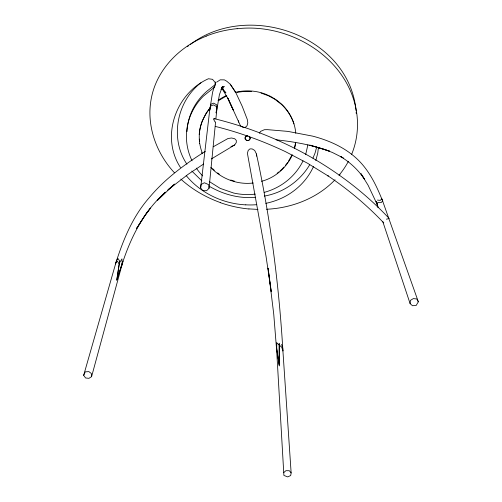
<?xml version="1.0" encoding="UTF-8"?>
<svg xmlns="http://www.w3.org/2000/svg" width="502" height="502" viewBox="0 0 502 502"><rect width="100%" height="100%" fill="white"/><g stroke="black" fill="none" stroke-linecap="round" stroke-linejoin="round"><path stroke-width="0.75" d="M279.206 343.989L279.2 365.073L276.426 346.135M279.256 343.255L279.25 365.964L276.514 348.005L276.658 342.966M410.121 303.641L410.398 300.384L413.347 298.602L416.754 298.966L418.335 301.809L416.145 305.486L412.462 305.718L410.121 303.641L382.712 221.351M209.052 188.263L208.732 184.661L204.352 182.759L201.02 184.516L200.643 187.886L202.795 190.653L206.636 190.704L209.052 188.263L215.584 121.961M215.891 118.836L216.663 111.036L219.399 94.715L222.511 86.338L221.282 88.936M200.643 187.886L209.905 108.514L210.991 104.228L213.614 103.136L216.814 104.899L216.839 109.248M318.437 147.306L317.766 153.097L315.808 160.514M215.515 81.989L215.17 84.65L207.326 90.862A60.61 57.73 -0.1 0 0 187.001 131.618M199.212 134.549C199.997 124.565 204.126 115.096 210.633 107.522M119.501 261.837L116.696 280.392L122.714 262.169L91.59 376.651L88.954 378.326L85.591 377.987L83.665 375.314L116.602 260.312L118.039 258.586L119.702 261.109L116.91 279.608L122.908 261.442L121.817 264.667M281.584 344.397L282.726 348.093L291.135 472.89L290.696 475.526L287.702 476.9L283.894 475.432L276.589 349.022M294.599 148.335L295.691 142.53M216.073 112.912L216.375 111.444M216.174 112.705L216.651 108.319M305.687 154.516L307.889 144.796M115.604 263.952L115.88 262.828C123.247 239.642 132.773 216.506 148.975 197.995C164.656 179.095 184.567 164.361 205.268 151.397M116.332 261.429L116.602 260.312M316.68 147.142L315.024 153.123L312.966 158.136M214.323 86.438L212.591 92.255L209.692 110.302L210.784 105.985L213.425 104.88L216.638 106.65L216.663 111.036M83.665 375.314L85.302 371.838L88.873 371.618L91.439 373.582L91.59 376.651M291.913 155.093L288.418 161.311M313.486 166.57C306.967 180.965 294.862 192.373 280.449 198.704A71.993 65.266 13.7 0 1 265.803 203.36M292.415 154.873C286.617 167.624 275.152 177.821 261.504 181.297M287.602 162.585L285.312 165.509M136.663 228.284L137.517 226.973M138.37 225.655L146.891 212.49L150.556 208.054L144.494 216.211L136.651 228.31M211.336 158.958L234.71 144.94L236.304 142.518L236.323 140.447L234.729 138.765L231.591 137.994L228.002 138.508L213.262 146.779M259.352 133.231L260.576 131.392L264.366 129.711L267.491 129.654L287.872 131.386L312.752 136.155C329.783 140.616 346.493 148.121 358.993 160.822C370.093 172.073 376.807 186.487 382.612 200.969L418.335 301.809M309.64 164.876C299.976 181.172 283.002 192.912 264.316 196.081M210.244 107.579L206.077 113.314L202.099 121.308A48.336 45.996 -0.1 0 0 199.476 141.363M220.974 89.588L222.511 87.505L224.262 86.608L221.376 87.856M115.88 262.828L117.324 261.096L118.993 263.644L121.955 258.906L122.224 263.964L121.126 267.215C129.874 239.197 143.101 211.838 165.478 192.122L157.258 200.511L174.652 184.077L168.201 189.599M283.843 167.16L282.369 168.81A48.336 45.996 -0.1 0 1 280.129 170.881M335.054 179.766C317.333 198.259 291.838 208.104 266.493 209.265M339.001 175.349L339.986 174.244M382.612 200.969L381.125 202.62L378.201 202.325L376.82 203.668L368.117 185.294L361.013 173.755L364.521 179.201C358.265 169.94 349.969 162.165 340.356 156.467L343.581 158.092M200.938 82.774C176.691 101.423 169.62 138.59 186.92 164.192M283.712 472.614L285.914 470.688L289.315 470.719L291.135 472.89M216.6 82.202L220.227 79.831L224.381 79.868L226.778 81.249L230.217 84.179L235.708 92.399L242.253 106.399L247.266 119.394L247.812 122.858L246.997 125.87L245.221 127.389L243.759 127.376M167.63 190.139L188.194 174.269L203.586 164.028M187.51 46.535L188.702 45.663M190.49 44.352C248.183 0.684 348.677 35.247 356.075 110.553M218.414 100.682L226.584 95.901M206.247 36.163C179.691 46.548 157.044 69.263 151.409 97.796C145.931 124.659 155.959 152.909 174.376 172.688M230.958 146.603L234.71 144.94M247.48 135.735L246.087 136.237L245.183 137.36L245.252 139.249L246.746 140.485L248.728 140.422L249.795 139.424L250.197 138.144L249.356 136.337M386.371 219.173L388.793 218.659M237.051 92.343L244.11 91.414L251.496 91.389M253.253 182.998C239.366 184.774 224.99 180.118 214.436 170.981A49.717 47.313 -0.3 0 1 210.853 167.392M255.581 197.305C239.743 198.792 223.716 194.6 210.005 186.7M237.145 28.758C290.884 22.49 350.578 59.311 357.016 115.498A111.237 93.246 17.9 0 1 351.538 154.622M247.982 135.879L246.796 135.822L245.547 136.732L245.064 137.83L245.189 138.966L246.645 140.447L248.421 140.535L249.67 139.631L250.153 138.533L249.507 136.538M248.929 208.907L257.978 209.409M245.779 204.866C223.07 203.724 200.649 193.32 186.211 175.581M377.441 200.085L380.347 200.373L381.834 198.742L382.806 201.107M276.05 139.801C294.241 141.74 312.388 145.022 329.657 151.171M221.865 88.063L223.264 88.302M215.258 126.404C239.429 132.421 262.929 141.018 285.443 151.648L307.481 163.206L328.239 176.014L327.624 175.6C347.786 189.103 366.46 204.803 383.221 222.355M329.594 151.171L309.696 145.122L324.154 149.339L332.33 152.457L342.703 157.653M261.009 93.039L268.576 95.826L274.851 99.252L281.641 104.535A49.698 47.263 0.2 0 1 293.94 123.875M220.315 202.563C205.807 197.324 192.21 189.505 180.795 179.082M214.624 119.03L213.827 118.554C279.959 134.718 342.339 168.578 389.113 218.414M243.031 127.37L240.458 125.82L227.77 98.028L233.298 110.013L227.557 97.884L222.248 88.829M201.86 180.883L191.795 171.031M217.642 172.901L219.28 174.175M221.369 88.07L223.49 89.739L222.373 88.71M209.503 181.68L220.19 188.382L233.681 193.05A61.156 58.201 -0.1 0 0 255.323 194.105M221.733 88.314L225.906 92.92L222.373 88.772M213.482 119.099L215.051 121.98M230.217 84.179L235.708 92.399M376.28 201.835L377.422 203.774M180.507 167.555C160.345 136.952 175.65 93.297 208.418 78.751L212.528 79.329L215.113 82.416L215.22 85.384L214.21 87.461L203.467 96.064A61.156 58.201 -0.1 0 0 192.065 160.803M256.428 153.97L254.69 150.424L252.148 148.906L249.977 148.887L248.214 150.38L247.411 153.323L265.985 255.976L271.262 291.787L268.099 268.193L273.741 314.126L276.633 350.076L276.834 342.828L281.779 347.29L282.927 351.011C278.968 284.778 270.515 218.834 256.428 153.97L256.466 156.16M383.547 222.424L383.76 222.901M376.08 201.427L378.019 207.157M376.293 202.074L378.019 207.263M199.307 139.117L199.564 143.578M356.156 112.034L356.244 113.508M238.638 120.693L238.676 122.193M295.59 142.292A48.336 45.996 -0.1 0 1 294.436 148.19M278.961 171.86A48.336 45.996 -0.1 0 1 277.142 173.265M234.465 181.14A48.336 45.996 -0.1 0 1 230.769 179.998M214.341 170.266A48.336 45.996 -0.1 0 1 212.679 168.697M202.049 152.319A48.336 45.996 -0.1 0 1 199.765 143.603M218.012 100.494A48.336 45.996 -0.1 0 1 226.797 95.349M235.2 92.412A48.336 45.996 -0.1 0 1 265.018 93.968L270.697 96.434L276.759 100.174L281.151 103.77A48.336 45.996 -0.1 0 1 295.778 133.281M202.275 153.687A49.717 47.313 -0.3 0 1 201.754 152.344M248.929 208.995A101.705 85.202 15.9 0 1 220.284 202.645M303.026 160.91A61.156 58.201 -0.1 0 1 264.159 192.392M202.682 175.901A61.156 58.201 -0.1 0 1 196.307 168.107M206.203 36.094A108.118 90.699 14.7 0 1 237.126 28.658M256.773 204.678A71.993 65.266 13.7 0 1 245.779 204.829M348.401 161.293A111.237 93.246 17.9 0 1 339.892 174.188"/></g></svg>
